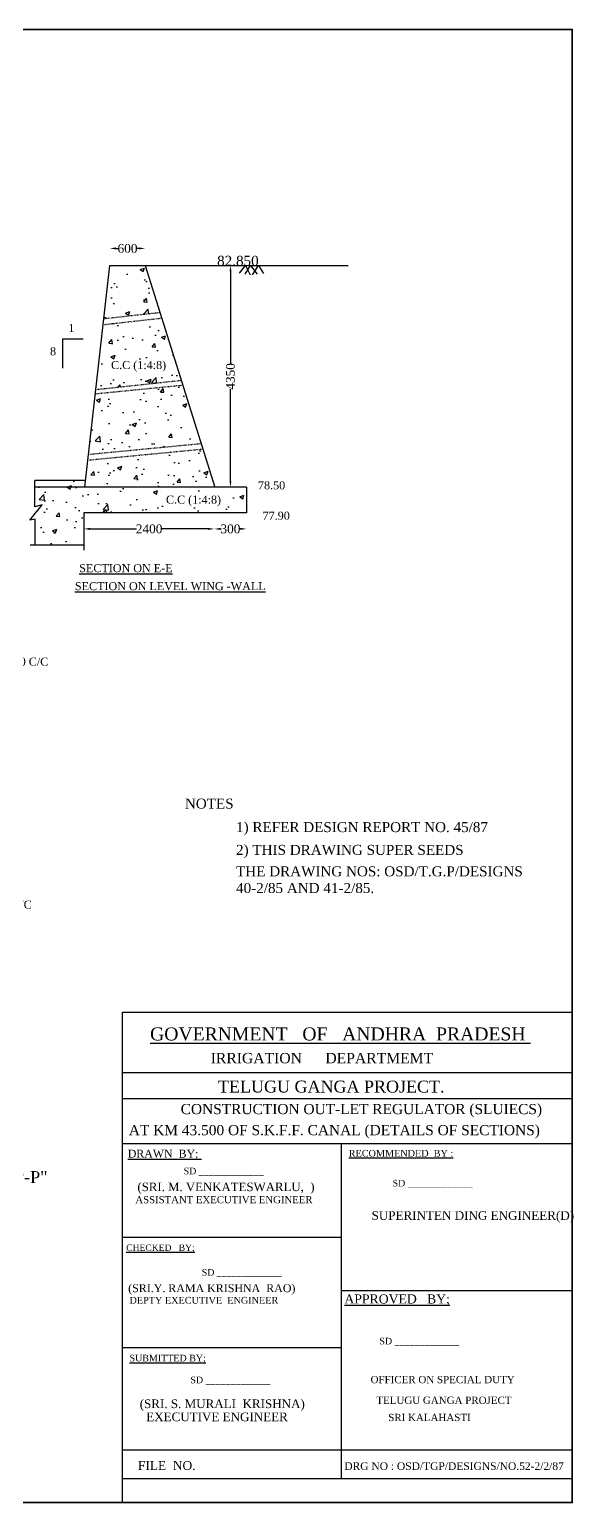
# Model space of a CAD drawing. Header units: millimetres. Extents: x -109570 to 149785, y -246061 to 37544.
# Drawn here: x 51812 to 65405, y 734 to 37544 of the extents above; entities that cross this region are included whole.
import ezdxf

# ---------------------------------------------------------------- set-up
doc = ezdxf.new("R2010")
doc.units = ezdxf.units.MM
doc.header["$MEASUREMENT"] = 0
doc.header["$PDMODE"] = 33
doc.header["$PDSIZE"] = 500
doc.linetypes.add('ACAD_ISO03W100', pattern=[30, 12, -18])
for name, color, linetype in [('DIM', 5, 'Continuous'), ('DOT LINE', 3, 'ACAD_ISO03W100'), ('DWG. LINE', 1, 'Continuous'), ('HATCH', 2, 'Continuous'), ('TEXT', 7, 'Continuous'), ('TITLE', 7, 'Continuous')]:
    doc.layers.add(name, color=color, linetype=linetype)
doc.styles.get("Standard").update_dxf_attribs({"font": 'TIMES.TTF', "height": 220})
doc.dimstyles.get("Standard").update_dxf_attribs({"dimtxt": 220, "dimasz": 150, "dimexe": 0.18, "dimexo": 0.0625, "dimgap": 0.09, "dimtad": 0, "dimdec": 0, "dimzin": 0, "dimdsep": 46, "dimtxsty": 'Standard', "dimcen": 0.09, "dimse1": 1, "dimse2": 1, "dimclrd": 5, "dimclre": 5, "dimclrt": 4, "dimadec": 0, "dimazin": 0, "dimtfac": 1, "dimtdec": 0, "dimtofl": 0, "dimtmove": 0, "dimatfit": 3, "dimfxl": 1, "dimtolj": 1, "dimtzin": 0, "dimarcsym": 0})

# ---------------------------------------------------------------- blocks, each defined once
blk = doc.blocks.new('*D51')
at = {"layer": 'Defpoints', "color": 0}
for p in [(53173, 25079), (56430, 25079), (56430, 25063)]:
    blk.add_point(p, dxfattribs=at)
at = {"layer": 'DIM', "color": 5, "lineweight": -2}
for p, q in [((53323, 25063), (54486, 25063)), ((56280, 25063), (55117, 25063))]:
    blk.add_line(p, q, dxfattribs=at)
at = {"layer": 'DIM', "color": 5}
for points in [[(53323, 25088), (53323, 25038), (53173, 25063)], [(56280, 25088), (56280, 25038), (56430, 25063)]]:
    blk.add_solid(points, dxfattribs=at)
at = {"layer": 'DIM', "color": 4, "insert": (54801, 25063), "char_height": 220, "attachment_point": 5}
blk.add_mtext('\\A1;2400', dxfattribs=at)
blk = doc.blocks.new('*D52')
at = {"layer": 'Defpoints', "color": 0}
for p in [(56430, 25079), (57236, 25063), (57236, 25035)]:
    blk.add_point(p, dxfattribs=at)
at = {"layer": 'DIM', "color": 5, "lineweight": -2}
for p, q in [((56580, 25063), (56602, 25063)), ((57086, 25063), (57064, 25063))]:
    blk.add_line(p, q, dxfattribs=at)
at = {"layer": 'DIM', "color": 5}
for points in [[(56580, 25088), (56580, 25038), (56430, 25063)], [(57086, 25088), (57086, 25038), (57236, 25063)]]:
    blk.add_solid(points, dxfattribs=at)
at = {"layer": 'DIM', "color": 4, "insert": (56833, 25063), "char_height": 220, "attachment_point": 5}
blk.add_mtext('\\A1;300', dxfattribs=at)
blk = doc.blocks.new('*D53')
at = {"layer": 'Defpoints', "color": 0}
for p in [(54703, 32072), (53821, 31646), (54703, 31646)]:
    blk.add_point(p, dxfattribs=at)
at = {"layer": 'DIM', "color": 5, "lineweight": -2}
for p, q in [((53971, 32072), (54031, 32072)), ((54553, 32072), (54493, 32072))]:
    blk.add_line(p, q, dxfattribs=at)
at = {"layer": 'DIM', "color": 5}
for points in [[(53971, 32097), (53971, 32047), (53821, 32072)], [(54553, 32097), (54553, 32047), (54703, 32072)]]:
    blk.add_solid(points, dxfattribs=at)
at = {"layer": 'DIM', "color": 4, "insert": (54262, 32072), "char_height": 220, "attachment_point": 5}
blk.add_mtext('\\A1;600', dxfattribs=at)
blk = doc.blocks.new('*D54')
at = {"layer": 'Defpoints', "color": 0}
for p in [(56798, 31646), (56827, 26103), (56834, 26103)]:
    blk.add_point(p, dxfattribs=at)
at = {"layer": 'DIM', "color": 5, "lineweight": -2}
for p, q in [((56834, 31496), (56834, 29191)), ((56834, 26253), (56834, 28558))]:
    blk.add_line(p, q, dxfattribs=at)
at = {"layer": 'DIM', "color": 5}
for points in [[(56809, 31496), (56859, 31496), (56834, 31646)], [(56809, 26253), (56859, 26253), (56834, 26103)]]:
    blk.add_solid(points, dxfattribs=at)
at = {"layer": 'DIM', "color": 4, "insert": (56834, 28874), "char_height": 220, "attachment_point": 5, "rotation": 90}
blk.add_mtext('\\A1;4350', dxfattribs=at)

msp = doc.modelspace()

# ---------------------------------------------------------------- hatches: boundary and pattern name
at = {"layer": 'HATCH'}
h = msp.add_hatch(dxfattribs=at)
h.set_pattern_fill('AR-CONC', color=256, scale=150, style=0)
h.paths.add_polyline_path([(53172.8, 25464.9), (57236, 25464.9), (57236, 26103.1), (51950.2, 26103.1), (51950.2, 25613.7), (52132.4, 25663), (51821.1, 25280), (51953.8, 25306.5), (51953.8, 24658), (53172.8, 24658)])
h.paths.add_polyline_path([(51950.2, 26272), (51950.2, 26103.1), (53193.3, 26103.1), (53212.4, 26272)])
h.paths.add_polyline_path([(56441.4, 26103.1), (56141.5, 27058.9), (53270.4, 26783.6), (53193.3, 26103.1)])
h.paths.add_polyline_path([(53458.1, 28441.5), (53286.7, 26927.4), (56098, 27197.5), (55640.2, 28657)])
h.paths.add_polyline_path([(53653.7, 30168.2), (53470.1, 28547), (55602.7, 28776.5), (55114.8, 30331.7)])
h.paths.add_polyline_path([(54702.7, 31645.5), (53821, 31645.5), (53670.8, 30319.3), (55070.5, 30473)])
h.paths.add_polyline_path([(55155.8, 25564.8), (56635.2, 25564.8), (56635.2, 25967.1), (55155.8, 25967.1)], flags=24)
h.paths.add_polyline_path([(53783.7, 28927.9), (55263.2, 28927.9), (55263.2, 29330.2), (53783.7, 29330.2)], flags=24)

# ---------------------------------------------------------------- linework, layer by layer
at = {"layer": 'DOT LINE'}
for points in [[(53653.7, 30168.2), (55114.8, 30331.7)], [(53670.8, 30319.3), (55070.5, 30473)], [(53470.1, 28547), (55602.7, 28776.5)], [(53458.1, 28441.5), (55640.2, 28657)], [(53270.4, 26783.6), (56141.5, 27058.9)], [(53286.7, 26927.4), (56098, 27197.5)]]:
    msp.add_lwpolyline(points, dxfattribs=at)
at = {"layer": 'DWG. LINE'}
for points in [[(53193.3, 26103.1), (53821, 31645.5), (59774.4, 31645.5)], [(54702.7, 31645.5), (56441.4, 26103.1)], [(53151.6, 29806.5), (52641.1, 29806.5), (52641.1, 29081.8)], [(51953.8, 24658), (51953.8, 25306.5), (51821.1, 25280), (52132.4, 25663), (51950.2, 25613.7), (51950.2, 26272)], [(53212.4, 26272), (51950.2, 26272)], [(57236, 26103.1), (51950.2, 26103.1)], [(57236, 26103.1), (57236, 25464.9), (53172.8, 25464.9), (53172.8, 24535.7)], [(53172.8, 24658), (51827.1, 24658)]]:
    msp.add_lwpolyline(points, dxfattribs=at)
at = {"layer": 'HATCH'}
for points in [[(57055.5, 31456.7), (57207.4, 31645.5), (57324.1, 31408.8)], [(57200.2, 31425.9), (57337.7, 31645.5), (57504.1, 31432.3)], [(57380.2, 31416), (57534, 31645.5), (57655.2, 31447.6)]]:
    msp.add_lwpolyline(points, dxfattribs=at)
at = {"layer": 'TITLE', "lineweight": 30}
for p, q in [((54139, 734.1), (54139, 12990.7)), ((54139, 11476.1), (65372.7, 11476.1)), ((54139, 10829.7), (65372.7, 10829.7)), ((54139, 9706.4), (65372.7, 9706.4)), ((54139, 2051), (65372.7, 2051)), ((54139, 1336.3), (65372.7, 1336.3))]:
    msp.add_line(p, q, dxfattribs=at)
at = {"layer": 'TITLE'}
for p, q in [((65372.7, 12990.7), (65372.7, 734.1)), ((54139, 7366.9), (59602.8, 7366.9)), ((54139, 4610.5), (59602.8, 4610.5)), ((65372.7, 734.1), (54139, 734.1))]:
    msp.add_line(p, q, dxfattribs=at)
at = {"layer": 'TITLE', "lineweight": 35}
msp.add_lwpolyline([(3274.9, 37543.7), (65372.7, 37543.7), (65372.7, 734.1), (3274.9, 734.1)], close=True, dxfattribs=at)
at = {"layer": 'TITLE', "lineweight": 30}
for points in [[(54139, 12990.7), (65372.7, 12990.7)], [(59602.8, 9706.4), (59602.8, 1336.3)]]:
    msp.add_lwpolyline(points, dxfattribs=at)
at = {"layer": 'TITLE'}
msp.add_lwpolyline([(59602.8, 6030.9), (65372.7, 6030.9)], dxfattribs=at)

# ---------------------------------------------------------------- texts
at = {"layer": 'TEXT'}
for s, height, p in [('82.850', 250, (56500.7, 31637.9)), ('1', 200, (52786.3, 29985.9)), ('8', 200, (52325.7, 29402.2)), ('C.C (1:4:8)', 200, (53850.8, 29058.1)), ('78.50', 200, (57521.2, 26053.5)), ('C.C (1:4:8)', 200, (55222.8, 25695)), ('77.90', 200, (57636.3, 25293.2)), ('10MM DISTRIBUTION RODS AT 200 C/C', 200, (46801.9, 21646.3)), ('NOTES', 250, (55695.4, 18074.4)), ('1) REFER DESIGN REPORT NO. 45/87', 250, (56973.4, 17487.4)), ('2) THIS DRAWING SUPER SEEDS', 250, (56973.4, 16917.6)), ('THE DRAWING NOS: OSD/T.G.P/DESIGNS', 250, (56973.4, 16381.9)), ('40-2/85 AND 41-2/85.', 250, (56973.4, 15965.1)), ('12MM %%C @ 200 C/C', 200, (49291.2, 15575.7))]:
    msp.add_text(s, height=height, dxfattribs=at).set_placement(p)
at = {"layer": 'TITLE'}
for s, height, p in [('%%USECTION ON E-E', 200, (53055.2, 23982.4)), ('%%USECTION ON LEVEL WING -WALL', 200, (52947.3, 23533.1)), ('IRRIGATION      DEPARTMEMT ', 258.715, (56340.2, 11710.3)), ('TELUGU GANGA PROJECT.', 297.614, (56524.3, 10979.5)), ('CONSTRUCTION OUT-LET REGULATOR (SLUIECS)', 254.707, (55590, 10439.3)), ('%%UDRAWN  BY; ', 196.519, (54268.1, 9353.2)), ('%%URECOMMENDED  BY :', 168.648, (59789.1, 9377.4)), ('SECTION AT MID SPAN ON "Q-Q" SECTION AT SUPPORT "P-P"', 300, (39326.8, 8716)), ('SD _____________', 164.625, (55663.4, 8936.5)), ('(SRI. M. VENKATESWARLU,  )', 212.256, (54508.8, 8515.6)), ('SD _____________', 164.625, (60883.5, 8633)), ('ASSISTANT EXECUTIVE ENGINEER', 177.567, (54458.3, 8213.8)), ('SUPERINTEN DING ENGINEER(D)', 216.169, (60359.2, 7798)), ('%%UCHECKED   BY;', 158.728, (54228.1, 7022.5)), ('SD _____________', 164.625, (56114.6, 6403.5)), ('(SRI.Y. RAMA KRISHNA  RAO)', 197.58, (54278.1, 5990.9)), ('%%UAPPROVED   BY;', 226.752, (59681, 5707.9)), ('DEPTY EXECUTIVE  ENGINEER', 168.883, (54310, 5704.5)), ('SD _____________', 164.625, (60554.1, 4686.8)), ('%%USUBMITTED BY;', 165.29, (54311.5, 4261.1)), ('SD _____________', 164.625, (55832.6, 3714.3)), ('OFFICER ON SPECIAL DUTY', 181.402, (60334.1, 3715.5)), ('(SRI. S. MURALI  KRISHNA)', 215.596, (54566.3, 3094.1)), ('TELUGU GANGA PROJECT', 181.402, (60477.5, 3198.8)), ('EXECUTIVE ENGINEER ', 215.596, (54730, 2766.7)), ('SRI KALAHASTI', 181.402, (60774.3, 2769.5)), ('FILE  NO.', 221.29, (54521.9, 1549.3)), ('DRG NO : OSD/TGP/DESIGNS/NO.52-2/2/87', 190, (59677.8, 1549.3))]:
    msp.add_text(s, height=height, dxfattribs=at).set_placement(p)
at = {"layer": 'TITLE', "lineweight": 30}
for s, height, p in [('%%UGOVERNMENT   OF   ANDHRA  PRADESH ', 325.012, (54824.8, 12281.2)), ('AT KM 43.500 OF S.K.F.F. CANAL (DETAILS OF SECTIONS)', 254.707, (54293.7, 9913.1))]:
    msp.add_text(s, height=height, dxfattribs=at).set_placement(p)

# ---------------------------------------------------------------- dimensions: what is measured, and where the dimension line sits
at = {"layer": 'DIM'}
dim = msp.add_aligned_dim(p1=(53821, 31645.5), p2=(54702.7, 31645.5), distance=426.8, text='600', dimstyle='Standard', dxfattribs=at)
dim.commit()
dim.dimension.update_dxf_attribs({"geometry": '*D53', "text_midpoint": (54261.9, 32072.3)})
dim = msp.add_linear_dim(base=(56834.4, 26103.1), p1=(56797.7, 31645.5), p2=(56827.1, 26103.1), angle=90, text='4350', dimstyle='Standard', dxfattribs=at)
dim.commit()
dim.dimension.update_dxf_attribs({"geometry": '*D54', "text_midpoint": (56834.4, 28874.3)})
dim = msp.add_linear_dim(base=(56429.7, 25062.5), p1=(53172.8, 25079.3), p2=(56429.7, 25079.3), text='2400', dimstyle='Standard', dxfattribs=at)
dim.commit()
dim.dimension.update_dxf_attribs({"geometry": '*D51', "text_midpoint": (54801.3, 25062.5)})
dim = msp.add_linear_dim(base=(57236, 25062.5), p1=(56429.7, 25079.3), p2=(57236, 25034.7), text='300', dimstyle='Standard', override={"dimtmove": 1}, dxfattribs=at)
dim.commit()
dim.dimension.update_dxf_attribs({"geometry": '*D52', "text_midpoint": (56832.9, 25062.5)})

doc.saveas('drawing.dxf')
